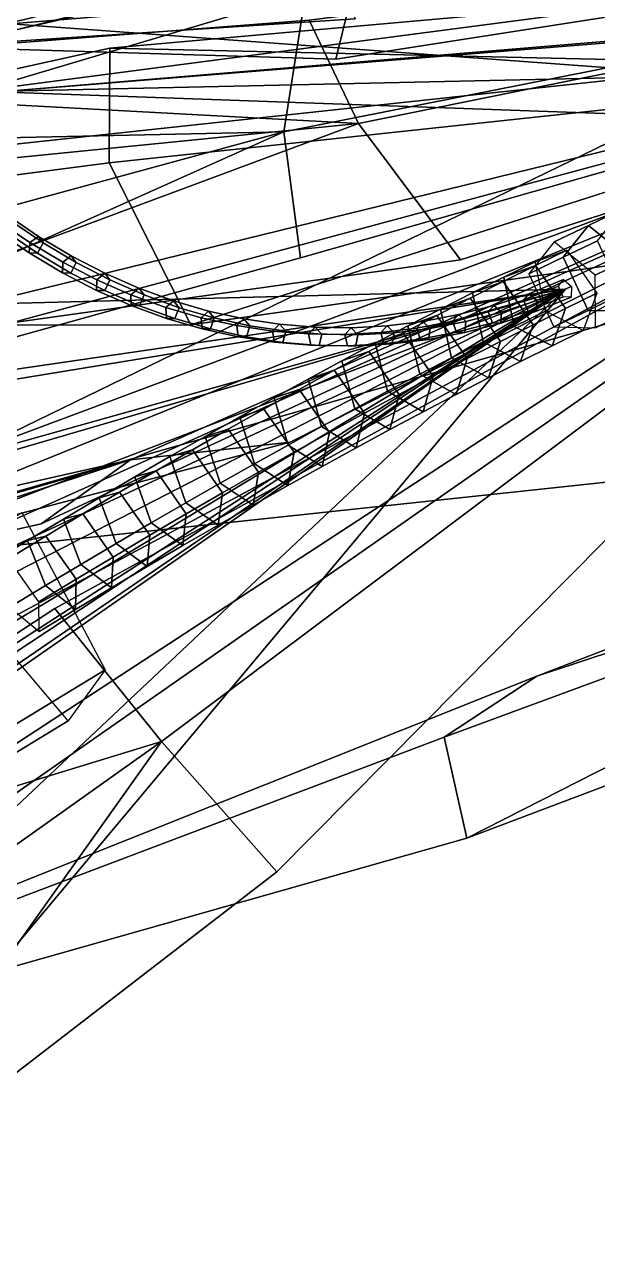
# Model space of a CAD drawing. Header units: metres. Extents: x -366 to 149, y -229 to 234.
# Drawn here: x -228.16 to -213.73, y -39.84 to -8.67 of the extents above; entities that cross this region are included whole.
import ezdxf

# ---------------------------------------------------------------- set-up
doc = ezdxf.new("R2010")
doc.units = ezdxf.units.M

msp = doc.modelspace()

# ---------------------------------------------------------------- linework, layer by layer
at = {"layer": 'coral-li_Intrnd', "color": 3}
for points in [[(-213.0858, -13.3148, 331.7623), (-213.9509, -13.73, 332.5912), (-214.5879, -14.5339, 331.5237), (-213.7228, -14.1187, 330.6948)], [(-212.055, -14.1496, 332.4199), (-212.9201, -14.5648, 333.2488), (-213.9509, -13.73, 332.5912), (-213.0858, -13.3148, 331.7623)], [(-213.9509, -13.73, 332.5912), (-214.816, -14.1451, 333.4201), (-215.453, -14.9491, 332.3526), (-214.5879, -14.5339, 331.5237)], [(-212.9201, -14.5648, 333.2488), (-213.7852, -14.9799, 334.0778), (-214.816, -14.1451, 333.4201), (-213.9509, -13.73, 332.5912)], [(-213.7228, -14.1187, 330.6948), (-214.5879, -14.5339, 331.5237), (-213.9568, -15.8731, 331.5116), (-213.0917, -15.4579, 330.6827)], [(-214.5011, -14.3531, 333.6788), (-215.2894, -14.739, 334.4012), (-216.0832, -15.0318, 333.3786), (-215.2949, -14.6459, 332.6562)], [(-215.2949, -14.6459, 332.6562), (-216.0832, -15.0318, 333.3786), (-215.826, -16.276, 332.9948), (-215.0376, -15.8901, 332.2723)], [(-214.5879, -14.5339, 331.5237), (-215.453, -14.9491, 332.3526), (-214.8219, -16.2883, 332.3405), (-213.9568, -15.8731, 331.5116)], [(-213.7404, -15.4397, 333.9284), (-214.5287, -15.8256, 334.6508), (-215.2894, -14.739, 334.4012), (-214.5011, -14.3531, 333.6788)], [(-212.9105, -15.8924, 332.5939), (-213.7756, -16.3076, 333.4228), (-213.7852, -14.9799, 334.0778), (-212.9201, -14.5648, 333.2488)], [(-215.2894, -14.739, 334.4012), (-216.1056, -15.1461, 335.1165), (-216.8777, -15.4281, 334.0745), (-216.0832, -15.0318, 333.3786)], [(-214.5287, -15.8256, 334.6508), (-215.345, -16.2327, 335.3661), (-216.1056, -15.1461, 335.1165), (-215.2894, -14.739, 334.4012)], [(-216.1056, -15.1461, 335.1165), (-216.9339, -15.5666, 335.8098), (-217.6839, -15.8375, 334.7489), (-216.8777, -15.4281, 334.0745)], [(-215.345, -16.2327, 335.3661), (-216.1732, -16.6532, 336.0594), (-216.9339, -15.5666, 335.8098), (-216.1056, -15.1461, 335.1165)], [(-216.0832, -15.0318, 333.3786), (-216.8777, -15.4281, 334.0745), (-216.6071, -16.6657, 333.6786), (-215.826, -16.276, 332.9948)], [(-216.9339, -15.5666, 335.8098), (-217.7737, -16.00042, 336.4807), (-218.5014, -16.2599, 335.4016), (-217.6839, -15.8375, 334.7489)], [(-216.1732, -16.6532, 336.0594), (-217.013, -17.08702, 336.7304), (-217.7737, -16.00042, 336.4807), (-216.9339, -15.5666, 335.8098)], [(-216.8777, -15.4281, 334.0745), (-217.6839, -15.8375, 334.7489), (-217.3998, -17.06838, 334.3415), (-216.6071, -16.6657, 333.6786)], [(-214.0824, -16.3779, 333.0541), (-214.8707, -16.7638, 333.7765), (-214.5287, -15.8256, 334.6508), (-213.7404, -15.4397, 333.9284)], [(-213.0917, -15.4579, 330.6827), (-213.9568, -15.8731, 331.5116), (-212.9105, -15.8924, 332.5939), (-212.0454, -15.4773, 331.765)], [(-217.6839, -15.8375, 334.7489), (-218.5014, -16.2599, 335.4016), (-218.2035, -17.4836, 334.9829), (-217.3998, -17.06838, 334.3415)], [(-215.0376, -15.8901, 332.2723), (-215.826, -16.276, 332.9948), (-214.8707, -16.7638, 333.7765), (-214.0824, -16.3779, 333.0541)], [(-214.8707, -16.7638, 333.7765), (-215.6653, -17.1601, 334.4724), (-215.345, -16.2327, 335.3661), (-214.5287, -15.8256, 334.6508)], [(-213.9568, -15.8731, 331.5116), (-214.8219, -16.2883, 332.3405), (-213.7756, -16.3076, 333.4228), (-212.9105, -15.8924, 332.5939)], [(-217.7737, -16.00042, 336.4807), (-218.6245, -16.4471, 337.1289), (-219.3296, -16.6948, 336.032), (-218.5014, -16.2599, 335.4016)], [(-217.013, -17.08702, 336.7304), (-217.8638, -17.5337, 337.3785), (-218.6245, -16.4471, 337.1289), (-217.7737, -16.00042, 336.4807)], [(-218.6245, -16.4471, 337.1289), (-219.4859, -16.9065, 337.7538), (-220.168, -17.1421, 336.64), (-219.3296, -16.6948, 336.032)], [(-217.8638, -17.5337, 337.3785), (-218.7252, -17.9931, 338.0035), (-219.4859, -16.9065, 337.7538), (-218.6245, -16.4471, 337.1289)], [(-218.5014, -16.2599, 335.4016), (-219.3296, -16.6948, 336.032), (-219.0178, -17.9113, 335.6025), (-218.2035, -17.4836, 334.9829)], [(-215.826, -16.276, 332.9948), (-216.6071, -16.6657, 333.6786), (-215.6653, -17.1601, 334.4724), (-214.8707, -16.7638, 333.7765)], [(-215.6653, -17.1601, 334.4724), (-216.4715, -17.5696, 335.1468), (-216.1732, -16.6532, 336.0594), (-215.345, -16.2327, 335.3661)], [(-219.3296, -16.6948, 336.032), (-220.168, -17.1421, 336.64), (-219.8421, -18.3511, 336.2), (-219.0178, -17.9113, 335.6025)], [(-216.6071, -16.6657, 333.6786), (-217.3998, -17.06838, 334.3415), (-216.4715, -17.5696, 335.1468), (-215.6653, -17.1601, 334.4724)], [(-216.4715, -17.5696, 335.1468), (-217.2889, -17.9919, 335.7995), (-217.013, -17.08702, 336.7304), (-216.1732, -16.6532, 336.0594)], [(-219.4859, -16.9065, 337.7538), (-220.3572, -17.3783, 338.3552), (-221.0162, -17.6014, 337.2249), (-220.168, -17.1421, 336.64)], [(-220.168, -17.1421, 336.64), (-221.0162, -17.6014, 337.2249), (-220.676, -18.8028, 336.7748), (-219.8421, -18.3511, 336.2)], [(-218.7252, -17.9931, 338.0035), (-219.5966, -18.4649, 338.6049), (-220.3572, -17.3783, 338.3552), (-219.4859, -16.9065, 337.7538)], [(-217.3998, -17.06838, 334.3415), (-218.2035, -17.4836, 334.9829), (-217.2889, -17.9919, 335.7995), (-216.4715, -17.5696, 335.1468)], [(-217.2889, -17.9919, 335.7995), (-218.1171, -18.4268, 336.4299), (-217.8638, -17.5337, 337.3785), (-217.013, -17.08702, 336.7304)], [(-220.3572, -17.3783, 338.3552), (-221.2381, -17.8623, 338.9327), (-221.8735, -18.0726, 337.7866), (-221.0162, -17.6014, 337.2249)], [(-219.5966, -18.4649, 338.6049), (-220.4774, -18.9489, 339.1823), (-221.2381, -17.8623, 338.9327), (-220.3572, -17.3783, 338.3552)], [(-221.0162, -17.6014, 337.2249), (-221.8735, -18.0726, 337.7866), (-221.5189, -19.2661, 337.3268), (-220.676, -18.8028, 336.7748)], [(-218.2035, -17.4836, 334.9829), (-219.0178, -17.9113, 335.6025), (-218.1171, -18.4268, 336.4299), (-217.2889, -17.9919, 335.7995)], [(-218.1171, -18.4268, 336.4299), (-218.9555, -18.8741, 337.0378), (-218.7252, -17.9931, 338.0035), (-217.8638, -17.5337, 337.3785)], [(-221.2381, -17.8623, 338.9327), (-222.1278, -18.3581, 339.4859), (-222.7396, -18.5552, 338.3246), (-221.8735, -18.0726, 337.7866)], [(-221.8735, -18.0726, 337.7866), (-222.7396, -18.5552, 338.3246), (-222.3704, -19.7407, 337.8556), (-221.5189, -19.2661, 337.3268)], [(-220.4774, -18.9489, 339.1823), (-221.3672, -19.4447, 339.7355), (-222.1278, -18.3581, 339.4859), (-221.2381, -17.8623, 338.9327)], [(-219.0178, -17.9113, 335.6025), (-219.8421, -18.3511, 336.2), (-218.9555, -18.8741, 337.0378), (-218.1171, -18.4268, 336.4299)], [(-218.9555, -18.8741, 337.0378), (-219.8037, -19.3334, 337.6228), (-219.5966, -18.4649, 338.6049), (-218.7252, -17.9931, 338.0035)], [(-222.1278, -18.3581, 339.4859), (-223.026, -18.8654, 340.0144), (-223.6138, -19.04917, 338.8387), (-222.7396, -18.5552, 338.3246)], [(-221.3672, -19.4447, 339.7355), (-222.2654, -19.952, 340.2641), (-223.026, -18.8654, 340.0144), (-222.1278, -18.3581, 339.4859)], [(-219.8421, -18.3511, 336.2), (-220.676, -18.8028, 336.7748), (-219.8037, -19.3334, 337.6228), (-218.9555, -18.8741, 337.0378)], [(-222.7396, -18.5552, 338.3246), (-223.6138, -19.04917, 338.8387), (-223.2299, -20.2263, 338.3607), (-222.3704, -19.7407, 337.8556)], [(-219.8037, -19.3334, 337.6228), (-220.661, -19.8046, 338.1845), (-220.4774, -18.9489, 339.1823), (-219.5966, -18.4649, 338.6049)], [(-223.026, -18.8654, 340.0144), (-223.9321, -19.384, 340.5181), (-224.4957, -19.554, 339.3286), (-223.6138, -19.04917, 338.8387)], [(-222.2654, -19.952, 340.2641), (-223.1714, -20.4706, 340.7677), (-223.9321, -19.384, 340.5181), (-223.026, -18.8654, 340.0144)], [(-220.661, -19.8046, 338.1845), (-221.5271, -20.2872, 338.7225), (-221.3672, -19.4447, 339.7355), (-220.4774, -18.9489, 339.1823)], [(-220.676, -18.8028, 336.7748), (-221.5189, -19.2661, 337.3268), (-220.661, -19.8046, 338.1845), (-219.8037, -19.3334, 337.6228)], [(-223.6138, -19.04917, 338.8387), (-224.4957, -19.554, 339.3286), (-224.097, -20.7227, 338.8421), (-223.2299, -20.2263, 338.3607)], [(-221.5189, -19.2661, 337.3268), (-222.3704, -19.7407, 337.8556), (-221.5271, -20.2872, 338.7225), (-220.661, -19.8046, 338.1845)], [(-223.9321, -19.384, 340.5181), (-224.8455, -19.9135, 340.9966), (-225.3847, -20.06946, 339.7939), (-224.4957, -19.554, 339.3286)], [(-224.4957, -19.554, 339.3286), (-225.3847, -20.06946, 339.7939), (-224.971, -21.2295, 339.2993), (-224.097, -20.7227, 338.8421)], [(-223.1714, -20.4706, 340.7677), (-224.0848, -21.00016, 341.2462), (-224.8455, -19.9135, 340.9966), (-223.9321, -19.384, 340.5181)], [(-221.5271, -20.2872, 338.7225), (-222.4013, -20.7811, 339.2366), (-222.2654, -19.952, 340.2641), (-221.3672, -19.4447, 339.7355)], [(-224.8455, -19.9135, 340.9966), (-225.7657, -20.4536, 341.4495), (-226.2803, -20.5952, 340.2343), (-225.3847, -20.06946, 339.7939)], [(-224.0848, -21.00016, 341.2462), (-225.005, -21.5402, 341.6991), (-225.7657, -20.4536, 341.4495), (-224.8455, -19.9135, 340.9966)], [(-222.3704, -19.7407, 337.8556), (-223.2299, -20.2263, 338.3607), (-222.4013, -20.7811, 339.2366), (-221.5271, -20.2872, 338.7225)], [(-225.3847, -20.06946, 339.7939), (-226.2803, -20.5952, 340.2343), (-225.8515, -21.7465, 339.7321), (-224.971, -21.2295, 339.2993)], [(-223.2299, -20.2263, 338.3607), (-224.097, -20.7227, 338.8421), (-223.2832, -21.286, 339.7264), (-222.4013, -20.7811, 339.2366)], [(-222.4013, -20.7811, 339.2366), (-223.2832, -21.286, 339.7264), (-223.1714, -20.4706, 340.7677), (-222.2654, -19.952, 340.2641)], [(-225.7657, -20.4536, 341.4495), (-226.692, -21.00404, 341.8766), (-227.182, -21.1309, 340.6497), (-226.2803, -20.5952, 340.2343)], [(-225.005, -21.5402, 341.6991), (-225.9314, -22.09064, 342.1263), (-226.692, -21.00404, 341.8766), (-225.7657, -20.4536, 341.4495)], [(-223.2832, -21.286, 339.7264), (-224.1723, -21.8014, 340.1917), (-224.0848, -21.00016, 341.2462), (-223.1714, -20.4706, 340.7677)], [(-226.2803, -20.5952, 340.2343), (-227.182, -21.1309, 340.6497), (-226.738, -22.2733, 340.1402), (-225.8515, -21.7465, 339.7321)], [(-224.097, -20.7227, 338.8421), (-224.971, -21.2295, 339.2993), (-224.1723, -21.8014, 340.1917), (-223.2832, -21.286, 339.7264)], [(-226.1329, -24.9329, 344.4694), (-229.2856, -26.8504, 345.7294), (-231.3819, -22.8867, 346.5165), (-228.2292, -20.9691, 345.2565)], [(-226.692, -21.00404, 341.8766), (-227.6241, -21.5643, 342.2777), (-228.0891, -21.6764, 341.0397), (-227.182, -21.1309, 340.6497)], [(-227.182, -21.1309, 340.6497), (-228.0891, -21.6764, 341.0397), (-227.6298, -22.8096, 340.5234), (-226.738, -22.2733, 340.1402)], [(-225.9314, -22.09064, 342.1263), (-226.8634, -22.6509, 342.5273), (-227.6241, -21.5643, 342.2777), (-226.692, -21.00404, 341.8766)], [(-224.1723, -21.8014, 340.1917), (-225.0679, -22.3272, 340.6322), (-225.005, -21.5402, 341.6991), (-224.0848, -21.00016, 341.2462)], [(-224.971, -21.2295, 339.2993), (-225.8515, -21.7465, 339.7321), (-225.0679, -22.3272, 340.6322), (-224.1723, -21.8014, 340.1917)], [(-227.6241, -21.5643, 342.2777), (-228.5612, -22.1343, 342.6526), (-229.0012, -22.2312, 341.4041), (-228.0891, -21.6764, 341.0397)], [(-228.0891, -21.6764, 341.0397), (-229.0012, -22.2312, 341.4041), (-228.5266, -23.3551, 340.8815), (-227.6298, -22.8096, 340.5234)], [(-226.8634, -22.6509, 342.5273), (-227.8006, -23.2209, 342.9022), (-228.5612, -22.1343, 342.6526), (-227.6241, -21.5643, 342.2777)], [(-225.8515, -21.7465, 339.7321), (-226.738, -22.2733, 340.1402), (-225.9695, -22.863, 341.0476), (-225.0679, -22.3272, 340.6322)], [(-225.0679, -22.3272, 340.6322), (-225.9695, -22.863, 341.0476), (-225.9314, -22.09064, 342.1263), (-225.005, -21.5402, 341.6991)], [(-225.9695, -22.863, 341.0476), (-226.8766, -23.4084, 341.4376), (-226.8634, -22.6509, 342.5273), (-225.9314, -22.09064, 342.1263)], [(-226.738, -22.2733, 340.1402), (-227.6298, -22.8096, 340.5234), (-226.8766, -23.4084, 341.4376), (-225.9695, -22.863, 341.0476)], [(-226.8766, -23.4084, 341.4376), (-227.7888, -23.9632, 341.802), (-227.8006, -23.2209, 342.9022), (-226.8634, -22.6509, 342.5273)], [(-229.7364, -23.05588, 338.3095), (-232.8891, -24.9734, 339.5695), (-230.2118, -28.1327, 341.4605), (-227.0591, -26.2151, 340.2006)], [(-227.6298, -22.8096, 340.5234), (-228.5266, -23.3551, 340.8815), (-227.7888, -23.9632, 341.802), (-226.8766, -23.4084, 341.4376)], [(-227.0591, -26.2151, 340.2006), (-230.2118, -28.1327, 341.4605), (-229.2856, -26.8504, 345.7294), (-226.1329, -24.9329, 344.4694)]]:
    msp.add_3dface(points, dxfattribs=at)
at = {"layer": 'coral-li_Mrstm', "color": 3}
for points in [[(-200.7646, -1.8292, 311.6693), (-229.3441, -10.3431, 328.295), (-200.5211, -6.5663, 313.5926)], [(-200.7646, -1.8292, 311.6693), (-200.5211, -6.5663, 313.5926), (-229.3441, -10.3431, 328.295)], [(-183.429, -3.7933, 307.8998), (-220.9299, -6.9442, 324.4171), (-221.6291, -11.3736, 323.3748)], [(-183.429, -3.7933, 307.8998), (-221.6291, -11.3736, 323.3748), (-220.9299, -6.9442, 324.4171)], [(-221.6291, -11.3736, 323.3748), (-221.2039, -14.5495, 320.2056), (-183.429, -3.7933, 307.8998)], [(-221.6291, -11.3736, 323.3748), (-183.429, -3.7933, 307.8998), (-221.2039, -14.5495, 320.2056)], [(-183.429, -3.7933, 307.8998), (-220.9934, -8.5526, 323.879), (-219.7496, -11.1603, 327.4633)], [(-183.429, -3.7933, 307.8998), (-219.7496, -11.1603, 327.4633), (-220.9934, -8.5526, 323.879)], [(-183.429, -3.7933, 307.8998), (-220.3184, -9.543, 325.0807), (-219.6523, -6.8442, 328.7505)], [(-183.429, -3.7933, 307.8998), (-219.6523, -6.8442, 328.7505), (-220.3184, -9.543, 325.0807)], [(-219.7496, -11.1603, 327.4633), (-217.1798, -14.6003, 328.8322), (-183.429, -3.7933, 307.8998)], [(-219.7496, -11.1603, 327.4633), (-183.429, -3.7933, 307.8998), (-217.1798, -14.6003, 328.8322)], [(-241.5236, -9.9527, 333.3181), (-243.2401, -5.2453, 332.2727), (-221.5102, -4.3543, 325.3838)], [(-241.5236, -9.9527, 333.3181), (-221.5102, -4.3543, 325.3838), (-243.2401, -5.2453, 332.2727)], [(-219.8302, -8.5223, 326.3839), (-241.5236, -9.9527, 333.3181), (-221.5102, -4.3543, 325.3838)], [(-219.8302, -8.5223, 326.3839), (-221.5102, -4.3543, 325.3838), (-241.5236, -9.9527, 333.3181)], [(-222.711, -7.1914, 322.097), (-244.6545, -9.5759, 324.8587), (-223.3053, -5.5449, 317.944)], [(-222.711, -7.1914, 322.097), (-223.3053, -5.5449, 317.944), (-244.6545, -9.5759, 324.8587)], [(-240.9653, -8.9073, 334.778), (-240.0702, -5.9951, 338.8909), (-219.6523, -6.8442, 328.7505)], [(-240.9653, -8.9073, 334.778), (-219.6523, -6.8442, 328.7505), (-240.0702, -5.9951, 338.8909)], [(-197.8736, -10.8999, 315.6096), (-228.509, -8.6458, 330.5119), (-198.7683, -6.2066, 317.4456)], [(-197.8736, -10.8999, 315.6096), (-198.7683, -6.2066, 317.4456), (-228.509, -8.6458, 330.5119)], [(-220.3184, -9.543, 325.0807), (-240.9653, -8.9073, 334.778), (-219.6523, -6.8442, 328.7505)], [(-220.3184, -9.543, 325.0807), (-219.6523, -6.8442, 328.7505), (-240.9653, -8.9073, 334.778)], [(-200.5211, -6.5663, 313.5926), (-229.3441, -10.3431, 328.295), (-199.1933, -11.4183, 312.6469)], [(-200.5211, -6.5663, 313.5926), (-199.1933, -11.4183, 312.6469), (-229.3441, -10.3431, 328.295)], [(-220.2152, -6.9256, 325.9563), (-241.1343, -11.7167, 333.7131), (-222.711, -7.1914, 322.097)], [(-220.2152, -6.9256, 325.9563), (-222.711, -7.1914, 322.097), (-241.1343, -11.7167, 333.7131)], [(-220.9299, -6.9442, 324.4171), (-240.3483, -11.7767, 335.3857), (-221.6291, -11.3736, 323.3748)], [(-220.9299, -6.9442, 324.4171), (-221.6291, -11.3736, 323.3748), (-240.3483, -11.7767, 335.3857)], [(-222.711, -7.1914, 322.097), (-243.8258, -11.8635, 329.3618), (-244.6545, -9.5759, 324.8587)], [(-222.711, -7.1914, 322.097), (-244.6545, -9.5759, 324.8587), (-243.8258, -11.8635, 329.3618)], [(-241.1343, -11.7167, 333.7131), (-243.8258, -11.8635, 329.3618), (-222.711, -7.1914, 322.097)], [(-241.1343, -11.7167, 333.7131), (-222.711, -7.1914, 322.097), (-243.8258, -11.8635, 329.3618)], [(-203.6409, -7.2611, 299.1434), (-226.0095, -9.2582, 303.192), (-203.7714, -9.7687, 303.002)], [(-203.6409, -7.2611, 299.1434), (-203.7714, -9.7687, 303.002), (-226.0095, -9.2582, 303.192)], [(-200.5462, -8.08703, 310.5747), (-228.5849, -10.3434, 329.9248), (-199.444, -7.9077, 315.5699)], [(-200.5462, -8.08703, 310.5747), (-199.444, -7.9077, 315.5699), (-228.5849, -10.3434, 329.9248)], [(-199.444, -7.9077, 315.5699), (-228.5849, -10.3434, 329.9248), (-196.3274, -9.6316, 319.2459)], [(-199.444, -7.9077, 315.5699), (-196.3274, -9.6316, 319.2459), (-228.5849, -10.3434, 329.9248)], [(-220.9934, -8.5526, 323.879), (-240.2444, -10.05045, 336.04), (-219.7496, -11.1603, 327.4633)], [(-220.9934, -8.5526, 323.879), (-219.7496, -11.1603, 327.4633), (-240.2444, -10.05045, 336.04)], [(-233.6621, -21.01509, 342.5989), (-235.4949, -18.06435, 339.7275), (-200.6876, -8.6961, 319.8588)], [(-233.6621, -21.01509, 342.5989), (-200.6876, -8.6961, 319.8588), (-235.4949, -18.06435, 339.7275)], [(-200.6876, -8.6961, 319.8588), (-230.0883, -21.888, 345.3666), (-233.6621, -21.01509, 342.5989)], [(-200.6876, -8.6961, 319.8588), (-233.6621, -21.01509, 342.5989), (-230.0883, -21.888, 345.3666)], [(-200.6876, -8.6961, 319.8588), (-229.3905, -20.3341, 346.8732), (-230.9908, -16.1261, 347.8356)], [(-200.6876, -8.6961, 319.8588), (-230.9908, -16.1261, 347.8356), (-229.3905, -20.3341, 346.8732)], [(-230.9908, -16.1261, 347.8356), (-229.881, -11.8447, 348.7016), (-200.6876, -8.6961, 319.8588)], [(-230.9908, -16.1261, 347.8356), (-200.6876, -8.6961, 319.8588), (-229.881, -11.8447, 348.7016)], [(-229.7221, -27.6728, 343.3763), (-230.4291, -29.4673, 339.303), (-200.6876, -8.6961, 319.8588)], [(-229.7221, -27.6728, 343.3763), (-200.6876, -8.6961, 319.8588), (-230.4291, -29.4673, 339.303)], [(-200.6876, -8.6961, 319.8588), (-228.8396, -23.8039, 345.7102), (-229.7221, -27.6728, 343.3763)], [(-200.6876, -8.6961, 319.8588), (-229.7221, -27.6728, 343.3763), (-228.8396, -23.8039, 345.7102)], [(-200.6876, -8.6961, 319.8588), (-227.7386, -21.2558, 348.1355), (-225.4901, -19.643, 351.8149)], [(-200.6876, -8.6961, 319.8588), (-225.4901, -19.643, 351.8149), (-227.7386, -21.2558, 348.1355)], [(-200.6876, -8.6961, 319.8588), (-227.4001, -23.388, 347.4208), (-224.7105, -26.7384, 349.0746)], [(-200.6876, -8.6961, 319.8588), (-224.7105, -26.7384, 349.0746), (-227.4001, -23.388, 347.4208)], [(-225.4901, -19.643, 351.8149), (-221.4695, -19.1919, 353.8004), (-200.6876, -8.6961, 319.8588)], [(-225.4901, -19.643, 351.8149), (-200.6876, -8.6961, 319.8588), (-221.4695, -19.1919, 353.8004)], [(-224.7105, -26.7384, 349.0746), (-221.8062, -30.02091, 348.0251), (-200.6876, -8.6961, 319.8588)], [(-224.7105, -26.7384, 349.0746), (-200.6876, -8.6961, 319.8588), (-221.8062, -30.02091, 348.0251)], [(-226.0095, -9.2582, 303.192), (-257.7168, -16.2675, 313.7375), (-226.0267, -12.1537, 307.4128)], [(-226.0095, -9.2582, 303.192), (-226.0267, -12.1537, 307.4128), (-257.7168, -16.2675, 313.7375)], [(-226.0095, -9.2582, 303.192), (-226.0267, -12.1537, 307.4128), (-203.7714, -9.7687, 303.002)], [(-226.0095, -9.2582, 303.192), (-203.7714, -9.7687, 303.002), (-226.0267, -12.1537, 307.4128)], [(-203.7714, -9.7687, 303.002), (-226.0267, -12.1537, 307.4128), (-223.9697, -16.2392, 309.7097)], [(-203.7714, -9.7687, 303.002), (-223.9697, -16.2392, 309.7097), (-226.0267, -12.1537, 307.4128)], [(-203.7714, -9.7687, 303.002), (-223.9697, -16.2392, 309.7097), (-201.8158, -13.09441, 305.3316)], [(-203.7714, -9.7687, 303.002), (-201.8158, -13.09441, 305.3316), (-223.9697, -16.2392, 309.7097)], [(-240.2444, -10.05045, 336.04), (-238.773, -13.05864, 339.911), (-219.7496, -11.1603, 327.4633)], [(-240.2444, -10.05045, 336.04), (-219.7496, -11.1603, 327.4633), (-238.773, -13.05864, 339.911)], [(-210.6092, -15.3871, 339.7043), (-235.9797, -22.6018, 358.8217), (-210.6332, -10.2703, 339.8327)], [(-210.6092, -15.3871, 339.7043), (-210.6332, -10.2703, 339.8327), (-235.9797, -22.6018, 358.8217)], [(-219.7496, -11.1603, 327.4633), (-238.773, -13.05864, 339.911), (-236.1487, -17.2598, 341.1999)], [(-219.7496, -11.1603, 327.4633), (-236.1487, -17.2598, 341.1999), (-238.773, -13.05864, 339.911)], [(-219.7496, -11.1603, 327.4633), (-236.1487, -17.2598, 341.1999), (-217.1798, -14.6003, 328.8322)], [(-219.7496, -11.1603, 327.4633), (-217.1798, -14.6003, 328.8322), (-236.1487, -17.2598, 341.1999)], [(-240.3483, -11.7767, 335.3857), (-241.0807, -16.6647, 334.0555), (-221.6291, -11.3736, 323.3748)], [(-240.3483, -11.7767, 335.3857), (-221.6291, -11.3736, 323.3748), (-241.0807, -16.6647, 334.0555)], [(-221.6291, -11.3736, 323.3748), (-241.0807, -16.6647, 334.0555), (-240.9481, -20.03257, 330.2034)], [(-221.6291, -11.3736, 323.3748), (-240.9481, -20.03257, 330.2034), (-241.0807, -16.6647, 334.0555)], [(-221.6291, -11.3736, 323.3748), (-240.9481, -20.03257, 330.2034), (-221.2039, -14.5495, 320.2056)], [(-221.6291, -11.3736, 323.3748), (-221.2039, -14.5495, 320.2056), (-240.9481, -20.03257, 330.2034)], [(-226.0267, -12.1537, 307.4128), (-257.7168, -16.2675, 313.7375), (-223.9697, -16.2392, 309.7097)], [(-226.0267, -12.1537, 307.4128), (-223.9697, -16.2392, 309.7097), (-257.7168, -16.2675, 313.7375)], [(-249.3683, -25.1112, 354.262), (-250.4827, -21.2234, 352.2734), (-214.5291, -15.339, 333.1215)], [(-249.3683, -25.1112, 354.262), (-214.5291, -15.339, 333.1215), (-250.4827, -21.2234, 352.2734)], [(-214.5291, -15.339, 333.1215), (-246.0814, -27.3992, 356.5326), (-249.3683, -25.1112, 354.262)], [(-214.5291, -15.339, 333.1215), (-249.3683, -25.1112, 354.262), (-246.0814, -27.3992, 356.5326)], [(-245.0629, -35.5004, 353.5518), (-246.3586, -35.8534, 349.2498), (-214.5291, -15.339, 333.1215)], [(-245.0629, -35.5004, 353.5518), (-214.5291, -15.339, 333.1215), (-246.3586, -35.8534, 349.2498)], [(-214.5291, -15.339, 333.1215), (-243.3133, -32.7049, 356.7641), (-245.0629, -35.5004, 353.5518)], [(-214.5291, -15.339, 333.1215), (-245.0629, -35.5004, 353.5518), (-243.3133, -32.7049, 356.7641)], [(-214.5291, -15.339, 333.1215), (-243.7284, -23.8667, 360.7576), (-244.0494, -19.6399, 362.5536)], [(-214.5291, -15.339, 333.1215), (-244.0494, -19.6399, 362.5536), (-243.7284, -23.8667, 360.7576)], [(-244.0494, -19.6399, 362.5536), (-241.7552, -16.0332, 363.9815), (-214.5291, -15.339, 333.1215)], [(-244.0494, -19.6399, 362.5536), (-214.5291, -15.339, 333.1215), (-241.7552, -16.0332, 363.9815)], [(-214.5291, -15.339, 333.1215), (-239.4841, -26.9563, 363.6398), (-236.407, -26.5966, 367.0452)], [(-214.5291, -15.339, 333.1215), (-236.407, -26.5966, 367.0452), (-239.4841, -26.9563, 363.6398)], [(-214.5291, -15.339, 333.1215), (-239.2237, -32.501, 361.1344), (-237.0428, -36.5468, 361.3978)], [(-214.5291, -15.339, 333.1215), (-237.0428, -36.5468, 361.3978), (-239.2237, -32.501, 361.1344)], [(-237.0428, -36.5468, 361.3978), (-235.0439, -39.8414, 359.0609), (-214.5291, -15.339, 333.1215)], [(-237.0428, -36.5468, 361.3978), (-214.5291, -15.339, 333.1215), (-235.0439, -39.8414, 359.0609)], [(-236.407, -26.5966, 367.0452), (-232.1559, -27.4069, 368.303), (-214.5291, -15.339, 333.1215)], [(-236.407, -26.5966, 367.0452), (-214.5291, -15.339, 333.1215), (-232.1559, -27.4069, 368.303)], [(-207.6835, -19.5793, 339.957), (-235.9797, -22.6018, 358.8217), (-210.6092, -15.3871, 339.7043)], [(-207.6835, -19.5793, 339.957), (-210.6092, -15.3871, 339.7043), (-235.9797, -22.6018, 358.8217)], [(-197.4011, -19.1885, 314.3248), (-215.2535, -25.0926, 326.2102), (-195.4241, -17.4265, 317.9715)], [(-197.4011, -19.1885, 314.3248), (-195.4241, -17.4265, 317.9715), (-215.2535, -25.0926, 326.2102)], [(-225.4901, -19.643, 351.8149), (-235.4133, -22.8803, 371.4587), (-221.4695, -19.1919, 353.8004)], [(-225.4901, -19.643, 351.8149), (-221.4695, -19.1919, 353.8004), (-235.4133, -22.8803, 371.4587)], [(-217.0188, -29.1777, 317.5171), (-217.5843, -26.6305, 321.9206), (-197.4011, -19.1885, 314.3248)], [(-217.0188, -29.1777, 317.5171), (-197.4011, -19.1885, 314.3248), (-217.5843, -26.6305, 321.9206)], [(-197.4011, -19.1885, 314.3248), (-217.5843, -26.6305, 321.9206), (-215.2535, -25.0926, 326.2102)], [(-197.4011, -19.1885, 314.3248), (-215.2535, -25.0926, 326.2102), (-217.5843, -26.6305, 321.9206)], [(-196.7376, -21.5087, 310.4043), (-217.0188, -29.1777, 317.5171), (-197.4011, -19.1885, 314.3248)], [(-196.7376, -21.5087, 310.4043), (-197.4011, -19.1885, 314.3248), (-217.0188, -29.1777, 317.5171)], [(-227.7386, -21.2558, 348.1355), (-242.6233, -24.6126, 365.1035), (-225.4901, -19.643, 351.8149)], [(-227.7386, -21.2558, 348.1355), (-225.4901, -19.643, 351.8149), (-242.6233, -24.6126, 365.1035)], [(-242.6233, -24.6126, 365.1035), (-239.9742, -22.9036, 369.1359), (-225.4901, -19.643, 351.8149)], [(-242.6233, -24.6126, 365.1035), (-225.4901, -19.643, 351.8149), (-239.9742, -22.9036, 369.1359)], [(-225.4901, -19.643, 351.8149), (-239.9742, -22.9036, 369.1359), (-235.4133, -22.8803, 371.4587)], [(-225.4901, -19.643, 351.8149), (-235.4133, -22.8803, 371.4587), (-239.9742, -22.9036, 369.1359)], [(-227.4001, -23.388, 347.4208), (-239.3408, -31.2153, 365.2221), (-224.7105, -26.7384, 349.0746)], [(-227.4001, -23.388, 347.4208), (-224.7105, -26.7384, 349.0746), (-239.3408, -31.2153, 365.2221)], [(-217.5843, -26.6305, 321.9206), (-246.1001, -37.4216, 333.3917), (-215.2535, -25.0926, 326.2102)], [(-217.5843, -26.6305, 321.9206), (-215.2535, -25.0926, 326.2102), (-246.1001, -37.4216, 333.3917)], [(-217.0188, -29.1777, 317.5171), (-246.1001, -37.4216, 333.3917), (-217.5843, -26.6305, 321.9206)], [(-217.0188, -29.1777, 317.5171), (-217.5843, -26.6305, 321.9206), (-246.1001, -37.4216, 333.3917)], [(-239.3408, -31.2153, 365.2221), (-236.3215, -34.9963, 366.8913), (-224.7105, -26.7384, 349.0746)], [(-239.3408, -31.2153, 365.2221), (-224.7105, -26.7384, 349.0746), (-236.3215, -34.9963, 366.8913)], [(-224.7105, -26.7384, 349.0746), (-236.3215, -34.9963, 366.8913), (-233.4045, -38.9651, 365.4987)], [(-224.7105, -26.7384, 349.0746), (-233.4045, -38.9651, 365.4987), (-236.3215, -34.9963, 366.8913)], [(-224.7105, -26.7384, 349.0746), (-233.4045, -38.9651, 365.4987), (-221.8062, -30.02091, 348.0251)], [(-224.7105, -26.7384, 349.0746), (-221.8062, -30.02091, 348.0251), (-233.4045, -38.9651, 365.4987)]]:
    msp.add_3dface(points, dxfattribs=at)
at = {"layer": 'coral-li_Petiole', "color": 3}
for points in [[(-228.0256, -14.1635, 345.8565), (-228.8393, -13.6108, 346.6531), (-228.868, -13.8659, 346.8006), (-228.0453, -14.4242, 345.9953)], [(-227.8085, -14.00706, 345.9832), (-228.6167, -13.4579, 346.7744), (-228.8393, -13.6108, 346.6531), (-228.0256, -14.1635, 345.8565)], [(-227.836, -14.4281, 346.2117), (-228.6588, -13.8697, 347.0171), (-228.5058, -13.617, 346.998), (-227.6921, -14.1696, 346.2015)], [(-227.6921, -14.1696, 346.2015), (-228.5058, -13.617, 346.998), (-228.6167, -13.4579, 346.7744), (-227.8085, -14.00706, 345.9832)], [(-228.0453, -14.4242, 345.9953), (-228.868, -13.8659, 346.8006), (-228.6588, -13.8697, 347.0171), (-227.836, -14.4281, 346.2117)], [(-226.9815, -14.5, 345.1749), (-227.8085, -14.00706, 345.9832), (-228.0256, -14.1635, 345.8565), (-227.1928, -14.6596, 345.0426)], [(-226.8593, -14.6657, 345.3876), (-227.6921, -14.1696, 346.2015), (-227.8085, -14.00706, 345.9832), (-226.9815, -14.5, 345.1749)], [(-227.1928, -14.6596, 345.0426), (-228.0256, -14.1635, 345.8565), (-228.0453, -14.4242, 345.9953), (-227.2033, -14.9254, 345.1724)], [(-226.9941, -14.9293, 345.3888), (-227.836, -14.4281, 346.2117), (-227.6921, -14.1696, 346.2015), (-226.8593, -14.6657, 345.3876)], [(-227.2033, -14.9254, 345.1724), (-228.0453, -14.4242, 345.9953), (-227.836, -14.4281, 346.2117), (-226.9941, -14.9293, 345.3888)], [(-226.1375, -14.9356, 344.3511), (-226.9815, -14.5, 345.1749), (-227.1928, -14.6596, 345.0426), (-226.3431, -15.09796, 344.2133)], [(-226.0096, -15.1041, 344.5582), (-226.8593, -14.6657, 345.3876), (-226.9815, -14.5, 345.1749), (-226.1375, -14.9356, 344.3511)], [(-226.3431, -15.09796, 344.2133), (-227.1928, -14.6596, 345.0426), (-227.2033, -14.9254, 345.1724), (-226.3442, -15.3683, 344.3339)], [(-226.3442, -15.3683, 344.3339), (-227.2033, -14.9254, 345.1724), (-226.9941, -14.9293, 345.3888), (-226.135, -15.3721, 344.5503)], [(-226.135, -15.3721, 344.5503), (-226.9941, -14.9293, 345.3888), (-226.8593, -14.6657, 345.3876), (-226.0096, -15.1041, 344.5582)], [(-225.2787, -15.3128, 343.5141), (-226.1375, -14.9356, 344.3511), (-226.3431, -15.09796, 344.2133), (-225.4784, -15.4775, 343.3705)], [(-225.1449, -15.4837, 343.7155), (-226.0096, -15.1041, 344.5582), (-226.1375, -14.9356, 344.3511), (-225.2787, -15.3128, 343.5141)], [(-225.4784, -15.4775, 343.3705), (-226.3431, -15.09796, 344.2133), (-226.3442, -15.3683, 344.3339), (-225.47, -15.7517, 343.4819)], [(-225.2607, -15.7555, 343.6983), (-226.135, -15.3721, 344.5503), (-226.0096, -15.1041, 344.5582), (-225.1449, -15.4837, 343.7155)], [(-214.578, -15.09656, 333.1731), (-215.4572, -15.4529, 334.0167), (-215.5905, -15.6162, 333.8089), (-214.7112, -15.2599, 332.9652)], [(-214.7112, -15.2599, 332.9652), (-215.5905, -15.6162, 333.8089), (-215.4738, -15.8882, 333.8156), (-214.5945, -15.5319, 332.9719)], [(-214.3777, -15.266, 333.3102), (-215.257, -15.6224, 334.1538), (-215.4572, -15.4529, 334.0167), (-214.578, -15.09656, 333.1731)], [(-214.3853, -15.5357, 333.1883), (-215.2646, -15.8921, 334.032), (-215.257, -15.6224, 334.1538), (-214.3777, -15.266, 333.3102)], [(-225.47, -15.7517, 343.4819), (-226.3442, -15.3683, 344.3339), (-226.135, -15.3721, 344.5503), (-225.2607, -15.7555, 343.6983)], [(-224.407, -15.6307, 342.6658), (-225.2787, -15.3128, 343.5141), (-225.4784, -15.4775, 343.3705), (-224.6008, -15.7974, 342.5164)], [(-224.6008, -15.7974, 342.5164), (-225.4784, -15.4775, 343.3705), (-225.47, -15.7517, 343.4819), (-224.5827, -16.07477, 342.6183)], [(-224.2673, -15.8035, 342.8614), (-225.1449, -15.4837, 343.7155), (-225.2787, -15.3128, 343.5141), (-224.407, -15.6307, 342.6658)], [(-224.3735, -16.07864, 342.8348), (-225.2607, -15.7555, 343.6983), (-225.1449, -15.4837, 343.7155), (-224.2673, -15.8035, 342.8614)], [(-215.4572, -15.4529, 334.0167), (-216.3388, -15.7458, 334.8638), (-216.478, -15.9113, 334.6616), (-215.5905, -15.6162, 333.8089)], [(-215.257, -15.6224, 334.1538), (-216.1445, -15.9175, 335.0066), (-216.3388, -15.7458, 334.8638), (-215.4572, -15.4529, 334.0167)], [(-214.5945, -15.5319, 332.9719), (-215.4738, -15.8882, 333.8156), (-215.2646, -15.8921, 334.032), (-214.3853, -15.5357, 333.1883)], [(-224.5827, -16.07477, 342.6183), (-225.47, -15.7517, 343.4819), (-225.2607, -15.7555, 343.6983), (-224.3735, -16.07864, 342.8348)], [(-223.5247, -15.8886, 341.8082), (-224.407, -15.6307, 342.6658), (-224.6008, -15.7974, 342.5164), (-223.7125, -16.05683, 341.653)], [(-223.7125, -16.05683, 341.653), (-224.6008, -15.7974, 342.5164), (-224.5827, -16.07477, 342.6183), (-223.6846, -16.3366, 341.7454)], [(-223.379, -16.063, 341.998), (-224.2673, -15.8035, 342.8614), (-224.407, -15.6307, 342.6658), (-223.5247, -15.8886, 341.8082)], [(-223.4754, -16.3405, 341.9618), (-224.3735, -16.07864, 342.8348), (-224.2673, -15.8035, 342.8614), (-223.379, -16.063, 341.998)], [(-222.6337, -16.08584, 340.9434), (-223.5247, -15.8886, 341.8082), (-223.7125, -16.05683, 341.653), (-222.8155, -16.2551, 340.7823)], [(-222.482, -16.2613, 341.1273), (-223.379, -16.063, 341.998), (-223.5247, -15.8886, 341.8082), (-222.6337, -16.08584, 340.9434)], [(-216.3388, -15.7458, 334.8638), (-217.2292, -15.9784, 335.7203), (-217.3743, -16.1457, 335.524), (-216.478, -15.9113, 334.6616)], [(-216.1445, -15.9175, 335.0066), (-217.0408, -16.1519, 335.8689), (-217.2292, -15.9784, 335.7203), (-216.3388, -15.7458, 334.8638)], [(-215.5905, -15.6162, 333.8089), (-216.478, -15.9113, 334.6616), (-216.371, -16.1869, 334.6776), (-215.4738, -15.8882, 333.8156)], [(-215.4738, -15.8882, 333.8156), (-216.371, -16.1869, 334.6776), (-216.1618, -16.1907, 334.894), (-215.2646, -15.8921, 334.032)], [(-215.2646, -15.8921, 334.032), (-216.1618, -16.1907, 334.894), (-216.1445, -15.9175, 335.0066), (-215.257, -15.6224, 334.1538)], [(-223.6846, -16.3366, 341.7454), (-224.5827, -16.07477, 342.6183), (-224.3735, -16.07864, 342.8348), (-223.4754, -16.3405, 341.9618)], [(-222.8155, -16.2551, 340.7823), (-223.7125, -16.05683, 341.653), (-223.6846, -16.3366, 341.7454), (-222.7778, -16.5368, 340.8651)], [(-222.5686, -16.5407, 341.0816), (-223.4754, -16.3405, 341.9618), (-223.379, -16.063, 341.998), (-222.482, -16.2613, 341.1273)], [(-221.7364, -16.2218, 340.0734), (-222.6337, -16.08584, 340.9434), (-222.8155, -16.2551, 340.7823), (-221.9121, -16.3918, 339.9064)], [(-221.5786, -16.398, 340.2514), (-222.482, -16.2613, 341.1273), (-222.6337, -16.08584, 340.9434), (-221.7364, -16.2218, 340.0734)], [(-218.1261, -16.1501, 336.5844), (-219.0275, -16.2605, 337.4538), (-219.1848, -16.4301, 337.2691), (-218.2773, -16.3188, 336.3938)], [(-217.9438, -16.3249, 336.7388), (-218.8513, -16.4363, 337.6141), (-219.0275, -16.2605, 337.4538), (-218.1261, -16.1501, 336.5844)], [(-217.2292, -15.9784, 335.7203), (-218.1261, -16.1501, 336.5844), (-218.2773, -16.3188, 336.3938), (-217.3743, -16.1457, 335.524)], [(-217.3743, -16.1457, 335.524), (-218.2773, -16.3188, 336.3938), (-218.1899, -16.5994, 336.4287), (-217.2771, -16.4241, 335.5493)], [(-217.0408, -16.1519, 335.8689), (-217.9438, -16.3249, 336.7388), (-218.1261, -16.1501, 336.5844), (-217.2292, -15.9784, 335.7203)], [(-217.0679, -16.428, 335.7657), (-217.9807, -16.6033, 336.6451), (-217.9438, -16.3249, 336.7388), (-217.0408, -16.1519, 335.8689)], [(-216.478, -15.9113, 334.6616), (-217.3743, -16.1457, 335.524), (-217.2771, -16.4241, 335.5493), (-216.371, -16.1869, 334.6776)], [(-216.371, -16.1869, 334.6776), (-217.2771, -16.4241, 335.5493), (-217.0679, -16.428, 335.7657), (-216.1618, -16.1907, 334.894)], [(-216.1618, -16.1907, 334.894), (-217.0679, -16.428, 335.7657), (-217.0408, -16.1519, 335.8689), (-216.1445, -15.9175, 335.0066)], [(-222.7778, -16.5368, 340.8651), (-223.6846, -16.3366, 341.7454), (-223.4754, -16.3405, 341.9618), (-222.5686, -16.5407, 341.0816)], [(-221.9121, -16.3918, 339.9064), (-222.8155, -16.2551, 340.7823), (-222.7778, -16.5368, 340.8651), (-221.8644, -16.6747, 339.9797)], [(-221.6552, -16.6786, 340.1961), (-222.5686, -16.5407, 341.0816), (-222.482, -16.2613, 341.1273), (-221.5786, -16.398, 340.2514)], [(-220.8348, -16.2964, 339.2004), (-221.7364, -16.2218, 340.0734), (-221.9121, -16.3918, 339.9064), (-221.0043, -16.4667, 339.0276)], [(-221.0043, -16.4667, 339.0276), (-221.9121, -16.3918, 339.9064), (-221.8644, -16.6747, 339.9797), (-220.9467, -16.75, 339.0912)], [(-220.6708, -16.4729, 339.3725), (-221.5786, -16.398, 340.2514), (-221.7364, -16.2218, 340.0734), (-220.8348, -16.2964, 339.2004)], [(-220.7375, -16.7539, 339.3076), (-221.6552, -16.6786, 340.1961), (-221.5786, -16.398, 340.2514), (-220.6708, -16.4729, 339.3725)], [(-219.9311, -16.3093, 338.3265), (-220.8348, -16.2964, 339.2004), (-221.0043, -16.4667, 339.0276), (-220.0945, -16.4795, 338.1478)], [(-220.0945, -16.4795, 338.1478), (-221.0043, -16.4667, 339.0276), (-220.9467, -16.75, 339.0912), (-220.027, -16.7626, 338.2018)], [(-219.761, -16.4856, 338.4927), (-220.6708, -16.4729, 339.3725), (-220.8348, -16.2964, 339.2004), (-219.9311, -16.3093, 338.3265)], [(-219.8177, -16.7664, 338.4182), (-220.7375, -16.7539, 339.3076), (-220.6708, -16.4729, 339.3725), (-219.761, -16.4856, 338.4927)], [(-219.0275, -16.2605, 337.4538), (-219.9311, -16.3093, 338.3265), (-220.0945, -16.4795, 338.1478), (-219.1848, -16.4301, 337.2691)], [(-219.1848, -16.4301, 337.2691), (-220.0945, -16.4795, 338.1478), (-220.027, -16.7626, 338.2018), (-219.1073, -16.7123, 337.3135)], [(-218.8513, -16.4363, 337.6141), (-219.761, -16.4856, 338.4927), (-219.9311, -16.3093, 338.3265), (-219.0275, -16.2605, 337.4538)], [(-218.8981, -16.7162, 337.53), (-219.8177, -16.7664, 338.4182), (-219.761, -16.4856, 338.4927), (-218.8513, -16.4363, 337.6141)], [(-218.2773, -16.3188, 336.3938), (-219.1848, -16.4301, 337.2691), (-219.1073, -16.7123, 337.3135), (-218.1899, -16.5994, 336.4287)], [(-217.9807, -16.6033, 336.6451), (-218.8981, -16.7162, 337.53), (-218.8513, -16.4363, 337.6141), (-217.9438, -16.3249, 336.7388)], [(-217.2771, -16.4241, 335.5493), (-218.1899, -16.5994, 336.4287), (-217.9807, -16.6033, 336.6451), (-217.0679, -16.428, 335.7657)], [(-221.8644, -16.6747, 339.9797), (-222.7778, -16.5368, 340.8651), (-222.5686, -16.5407, 341.0816), (-221.6552, -16.6786, 340.1961)], [(-220.9467, -16.75, 339.0912), (-221.8644, -16.6747, 339.9797), (-221.6552, -16.6786, 340.1961), (-220.7375, -16.7539, 339.3076)], [(-220.027, -16.7626, 338.2018), (-220.9467, -16.75, 339.0912), (-220.7375, -16.7539, 339.3076), (-219.8177, -16.7664, 338.4182)], [(-219.1073, -16.7123, 337.3135), (-220.027, -16.7626, 338.2018), (-219.8177, -16.7664, 338.4182), (-218.8981, -16.7162, 337.53)], [(-218.1899, -16.5994, 336.4287), (-219.1073, -16.7123, 337.3135), (-218.8981, -16.7162, 337.53), (-217.9807, -16.6033, 336.6451)]]:
    msp.add_3dface(points, dxfattribs=at)

doc.saveas('drawing.dxf')
